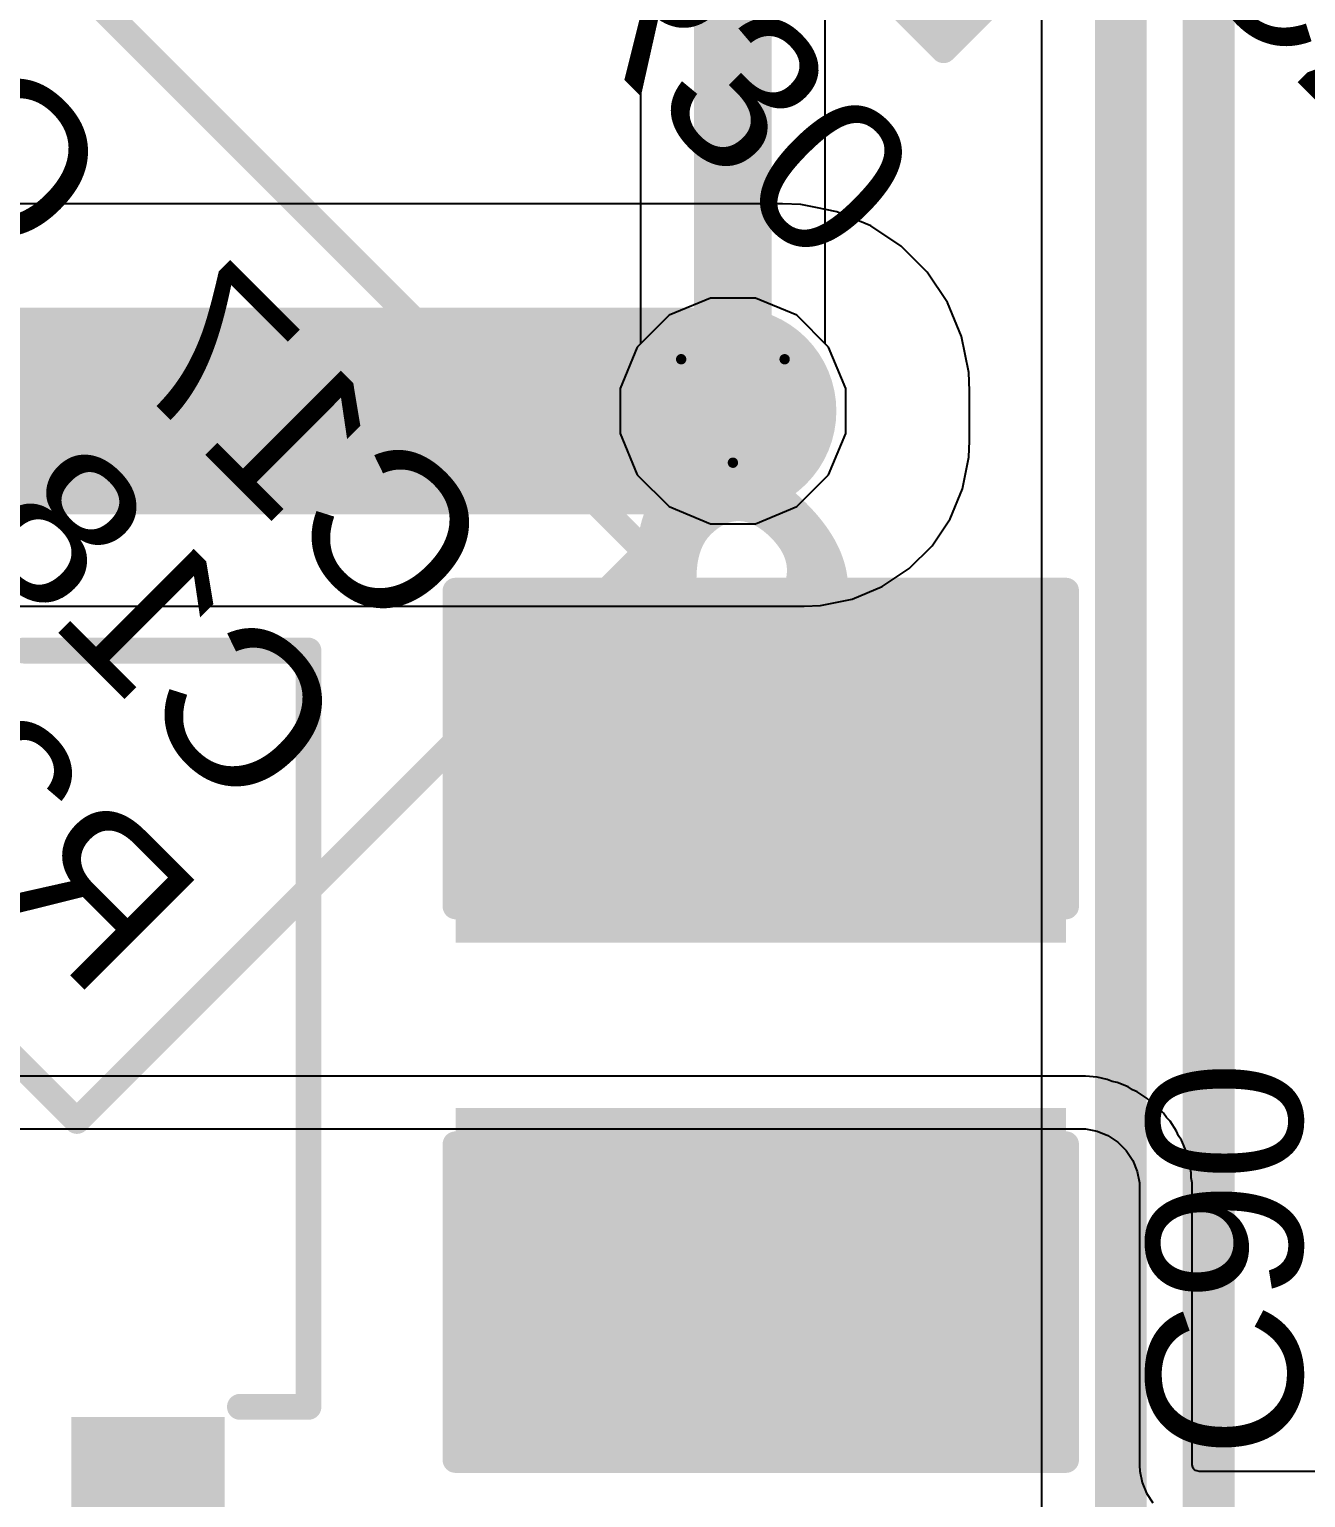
# Model space of a CAD drawing. Header units: inches. Extents: x 0 to 12.2, y 0 to 7.
# Drawn here: x 2.1541 to 2.4007, y 1.5427 to 1.8265 of the extents above; entities that cross this region are included whole.
import ezdxf

# ---------------------------------------------------------------- set-up
doc = ezdxf.new("R2010")
doc.units = ezdxf.units.IN
doc.header["$MEASUREMENT"] = 0
for name, color, linetype in [('Bottom Layer', 5, 'Continuous'), ('Bottom Overlay', 54, 'Continuous'), ('Drill Drawing', 1, 'Continuous'), ('Layer 1', 16, 'Continuous'), ('Layer 2', 76, 'Continuous'), ('Top Layer', 1, 'Continuous'), ('Top Overlay', 2, 'Continuous'), ('Top Paste', 8, 'Continuous'), ('Top Solder', 216, 'Continuous'), ('Via Holes', 16, 'Continuous')]:
    doc.layers.add(name, color=color, linetype=linetype)
doc.styles.add('Arial', font='', dxfattribs={"height": 0.2})
doc.styles.add('Arial Black_Bold', font='', dxfattribs={"height": 0.2})
doc.styles.get('Arial').set_extended_font_data('Arial')
doc.styles.get('Arial Black_Bold').set_extended_font_data('Arial Black', bold=True)

# ---------------------------------------------------------------- blocks, each defined once
blk = doc.blocks.new('SOT_223_6__21')
at = {"layer": 'Top Layer'}
blk.add_hatch(color=1, dxfattribs=at).paths.add_polyline_path([(0.08917, -0.07972), (0.11083, -0.07972), (0.11083, -0.16437), (0.08917, -0.16437)])
at = {"layer": 'Top Paste'}
blk.add_hatch(color=8, dxfattribs=at).paths.add_polyline_path([(0.08917, -0.07972), (0.11083, -0.07972), (0.11083, -0.16437), (0.08917, -0.16437)])
at = {"layer": 'Top Solder'}
blk.add_hatch(color=216, dxfattribs=at).paths.add_polyline_path([(0.08517, -0.07572), (0.11483, -0.07572), (0.11483, -0.16837), (0.08517, -0.16837)])
at = {"layer": 'Top Overlay'}
for points in [[(0.07593, 0.07243, 0.005, 0.005, 0), (0.131, 0.07243, 0.005, 0.005, 0)], [(0.131, -0.07374, 0.005, 0.005, 0), (0.131, 0.07243, 0.005, 0.005, 0)], [(0.11776, -0.07374, 0.005, 0.005, 0), (0.131, -0.07374, 0.005, 0.005, 0)]]:
    blk.add_lwpolyline(points, format="xyseb", dxfattribs=at)
for points in [[(0.07468, 0.07243, 0.0025, 0.0025, 1), (0.07718, 0.07243, 0.0025, 0.0025, 1)], [(0.12975, 0.07243, 0.0025, 0.0025, 1), (0.13225, 0.07243, 0.0025, 0.0025, 1)], [(0.12975, 0.07243, 0.0025, 0.0025, 1), (0.13225, 0.07243, 0.0025, 0.0025, 1)], [(0.11651, -0.07374, 0.0025, 0.0025, 1), (0.11901, -0.07374, 0.0025, 0.0025, 1)], [(0.12975, -0.07374, 0.0025, 0.0025, 1), (0.13225, -0.07374, 0.0025, 0.0025, 1)], [(0.12975, -0.07374, 0.0025, 0.0025, 1), (0.13225, -0.07374, 0.0025, 0.0025, 1)]]:
    blk.add_lwpolyline(points, format="xyseb", close=True, dxfattribs=at)
blk = doc.blocks.new('R___0402_134')
at = {"layer": 'Top Layer'}
for points in [[(-0.0275, -0.0125), (-0.0275, 0.0125), (-0.0095, 0.0125), (-0.0095, -0.0125)], [(0.0095, -0.0125), (0.0095, 0.0125), (0.0275, 0.0125), (0.0275, -0.0125)]]:
    blk.add_hatch(color=1, dxfattribs=at).paths.add_polyline_path(points)
at = {"layer": 'Top Paste'}
for points in [[(-0.0275, -0.0125), (-0.0275, 0.0125), (-0.0095, 0.0125), (-0.0095, -0.0125)], [(0.0095, -0.0125), (0.0095, 0.0125), (0.0275, 0.0125), (0.0275, -0.0125)]]:
    blk.add_hatch(color=8, dxfattribs=at).paths.add_polyline_path(points)
at = {"layer": 'Top Solder'}
for points in [[(-0.02967, -0.01467), (-0.02967, 0.01467), (-0.00733, 0.01467), (-0.00733, -0.01467)], [(0.00733, -0.01467), (0.00733, 0.01467), (0.02967, 0.01467), (0.02967, -0.01467)]]:
    blk.add_hatch(color=216, dxfattribs=at).paths.add_polyline_path(points)
at = {"layer": 'Top Overlay'}
for points in [[(-0.031, 0.016, 0.005, 0.005, 0), (-0.031, -0.016, 0.005, 0.005, 0)], [(0.031, 0.016, 0.005, 0.005, 0), (-0.031, 0.016, 0.005, 0.005, 0)], [(0.031, 0.016, 0.005, 0.005, 0), (0.031, -0.016, 0.005, 0.005, 0)], [(0.031, -0.016, 0.005, 0.005, 0), (-0.031, -0.016, 0.005, 0.005, 0)], [(0.032, -0.017, 0.000127, 0.000127, 0), (-0.032, -0.017, 0.000127, 0.000127, 0)]]:
    blk.add_lwpolyline(points, format="xyseb", dxfattribs=at)
for points in [[(-0.03225, 0.016, 0.0025, 0.0025, 1), (-0.02975, 0.016, 0.0025, 0.0025, 1)], [(-0.03225, 0.016, 0.0025, 0.0025, 1), (-0.02975, 0.016, 0.0025, 0.0025, 1)], [(0.02975, 0.016, 0.0025, 0.0025, 1), (0.03225, 0.016, 0.0025, 0.0025, 1)], [(0.02975, 0.016, 0.0025, 0.0025, 1), (0.03225, 0.016, 0.0025, 0.0025, 1)], [(-0.03225, -0.016, 0.0025, 0.0025, 1), (-0.02975, -0.016, 0.0025, 0.0025, 1)], [(-0.03225, -0.016, 0.0025, 0.0025, 1), (-0.02975, -0.016, 0.0025, 0.0025, 1)], [(0.02975, -0.016, 0.0025, 0.0025, 1), (0.03225, -0.016, 0.0025, 0.0025, 1)], [(0.02975, -0.016, 0.0025, 0.0025, 1), (0.03225, -0.016, 0.0025, 0.0025, 1)], [(-0.03203, -0.017, 0.0000635, 0.0000635, 1), (-0.03197, -0.017, 0.0000635, 0.0000635, 1)], [(0.03197, -0.017, 0.0000635, 0.0000635, 1), (0.03203, -0.017, 0.0000635, 0.0000635, 1)]]:
    blk.add_lwpolyline(points, format="xyseb", close=True, dxfattribs=at)
blk = doc.blocks.new('C___1210_266')
at = {"layer": 'Top Layer'}
for points in [[(-0.08, 0.055), (-0.02, 0.055), (-0.02, -0.055), (-0.08, -0.055)], [(0.02, 0.055), (0.08, 0.055), (0.08, -0.055), (0.02, -0.055)]]:
    blk.add_hatch(color=1, dxfattribs=at).paths.add_polyline_path(points)
at = {"layer": 'Top Paste'}
for points in [[(-0.08, 0.055), (-0.02, 0.055), (-0.02, -0.055), (-0.08, -0.055)], [(0.02, 0.055), (0.08, 0.055), (0.08, -0.055), (0.02, -0.055)]]:
    blk.add_hatch(color=8, dxfattribs=at).paths.add_polyline_path(points)
at = {"layer": 'Top Solder'}
for points in [[(-0.084, 0.059), (-0.016, 0.059), (-0.016, -0.059), (-0.084, -0.059)], [(0.016, 0.059), (0.084, 0.059), (0.084, -0.059), (0.016, -0.059)]]:
    blk.add_hatch(color=216, dxfattribs=at).paths.add_polyline_path(points)
at = {"layer": 'Top Overlay'}
for points in [[(-0.084, 0.059, 0.005, 0.005, 0), (-0.023, 0.059, 0.005, 0.005, 0)], [(-0.084, -0.059, 0.005, 0.005, 0), (-0.084, 0.059, 0.005, 0.005, 0)], [(0.023, 0.059, 0.005, 0.005, 0), (0.084, 0.059, 0.005, 0.005, 0)], [(0.084, -0.059, 0.005, 0.005, 0), (0.084, 0.059, 0.005, 0.005, 0)], [(-0.084, -0.059, 0.005, 0.005, 0), (-0.023, -0.059, 0.005, 0.005, 0)], [(0.023, -0.059, 0.005, 0.005, 0), (0.084, -0.059, 0.005, 0.005, 0)]]:
    blk.add_lwpolyline(points, format="xyseb", dxfattribs=at)
for points in [[(-0.08525, 0.059, 0.0025, 0.0025, 1), (-0.08275, 0.059, 0.0025, 0.0025, 1)], [(-0.08525, 0.059, 0.0025, 0.0025, 1), (-0.08275, 0.059, 0.0025, 0.0025, 1)], [(-0.02425, 0.059, 0.0025, 0.0025, 1), (-0.02175, 0.059, 0.0025, 0.0025, 1)], [(0.02175, 0.059, 0.0025, 0.0025, 1), (0.02425, 0.059, 0.0025, 0.0025, 1)], [(0.08275, 0.059, 0.0025, 0.0025, 1), (0.08525, 0.059, 0.0025, 0.0025, 1)], [(0.08275, 0.059, 0.0025, 0.0025, 1), (0.08525, 0.059, 0.0025, 0.0025, 1)], [(-0.08525, -0.059, 0.0025, 0.0025, 1), (-0.08275, -0.059, 0.0025, 0.0025, 1)], [(-0.08525, -0.059, 0.0025, 0.0025, 1), (-0.08275, -0.059, 0.0025, 0.0025, 1)], [(-0.02425, -0.059, 0.0025, 0.0025, 1), (-0.02175, -0.059, 0.0025, 0.0025, 1)], [(0.02175, -0.059, 0.0025, 0.0025, 1), (0.02425, -0.059, 0.0025, 0.0025, 1)], [(0.08275, -0.059, 0.0025, 0.0025, 1), (0.08525, -0.059, 0.0025, 0.0025, 1)], [(0.08275, -0.059, 0.0025, 0.0025, 1), (0.08525, -0.059, 0.0025, 0.0025, 1)]]:
    blk.add_lwpolyline(points, format="xyseb", close=True, dxfattribs=at)

msp = doc.modelspace()

# ---------------------------------------------------------------- hatches: boundary and pattern name
at = {"layer": 'Bottom Layer'}
h = msp.add_hatch(color=5, dxfattribs=at)
edge = h.paths.add_edge_path()
edge.add_arc((2.29004, 1.75274), 0.01181, 0, 360)
at = {"layer": 'Layer 1'}
h = msp.add_hatch(color=16, dxfattribs=at)
edge = h.paths.add_edge_path()
edge.add_arc((2.29004, 1.75274), 0.01181, 0, 360)
at = {"layer": 'Layer 2'}
h = msp.add_hatch(color=76, dxfattribs=at)
edge = h.paths.add_edge_path()
edge.add_arc((2.29004, 1.75274), 0.01181, 0, 360)
at = {"layer": 'Top Layer'}
h = msp.add_hatch(color=1, dxfattribs=at)
edge = h.paths.add_edge_path()
edge.add_arc((2.29004, 1.75274), 0.01181, 0, 360)
at = {"layer": 'Via Holes'}
h = msp.add_hatch(color=7, dxfattribs=at)
edge = h.paths.add_edge_path()
edge.add_arc((2.29004, 1.75274), 0.00591, 0, 360)

# ---------------------------------------------------------------- linework, layer by layer
at = {"layer": 'Bottom Layer'}
for p, q in [((2.34971, 1.93891), (2.34971, 1.3123)), ((2.2722, 1.85717), (2.2722, 1.76574)), ((2.30789, 1.76574), (2.30789, 1.85717)), ((2.2722, 1.76574), (2.27155, 1.7651)), ((2.30853, 1.7651), (2.30789, 1.76574)), ((2.27155, 1.7651), (2.26823, 1.75708)), ((2.31186, 1.75708), (2.30853, 1.7651)), ((2.26823, 1.75708), (2.26823, 1.7484)), ((2.31186, 1.7484), (2.31186, 1.75708)), ((2.26823, 1.7484), (2.27155, 1.74039)), ((2.30853, 1.74039), (2.31186, 1.7484)), ((2.27155, 1.74039), (2.27769, 1.73425)), ((2.3024, 1.73425), (2.30853, 1.74039)), ((2.27769, 1.73425), (2.28571, 1.73093)), ((2.29438, 1.73093), (2.3024, 1.73425)), ((2.28571, 1.73093), (2.29438, 1.73093))]:
    msp.add_line(p, q, dxfattribs=at)
for points in [[(2.365, 1.3123, 0.01, 0.01, 0), (2.365, 1.93891, 0.01, 0.01, 0)], [(2.382, 1.3123, 0.01, 0.01, 0), (2.382, 1.93891, 0.01, 0.01, 0)], [(2.29004, 1.75274, 0.015, 0.015, 0), (2.29004, 1.85717, 0.015, 0.015, 0)]]:
    msp.add_lwpolyline(points, format="xyseb", dxfattribs=at)
msp.add_lwpolyline([(2.28629, 1.75274, 0.0075, 0.0075, 1), (2.29379, 1.75274, 0.0075, 0.0075, 1)], format="xyseb", close=True, dxfattribs=at)
at = {"layer": 'Bottom Overlay'}
for points in [[(2.11634, 1.88235, 0.005, 0.005, 0), (2.27321, 1.72548, 0.005, 0.005, 0)], [(2.00638, 1.77239, 0.005, 0.005, 0), (2.16325, 1.61552, 0.005, 0.005, 0)], [(2.16325, 1.61552, 0.005, 0.005, 0), (2.27321, 1.72548, 0.005, 0.005, 0)]]:
    msp.add_lwpolyline(points, format="xyseb", dxfattribs=at)
for points in [[(2.27196, 1.72548, 0.0025, 0.0025, 1), (2.27446, 1.72548, 0.0025, 0.0025, 1)], [(2.27196, 1.72548, 0.0025, 0.0025, 1), (2.27446, 1.72548, 0.0025, 0.0025, 1)], [(2.162, 1.61552, 0.0025, 0.0025, 1), (2.1645, 1.61552, 0.0025, 0.0025, 1)], [(2.162, 1.61552, 0.0025, 0.0025, 1), (2.1645, 1.61552, 0.0025, 0.0025, 1)]]:
    msp.add_lwpolyline(points, format="xyseb", close=True, dxfattribs=at)
at = {"layer": 'Drill Drawing'}
for points in [[(2.28004, 1.76274, 0.002, 0.002, 0), (2.30004, 1.76274, 0.002, 0.002, 0)], [(2.28004, 1.76274, 0.002, 0.002, 0), (2.29004, 1.74274, 0.002, 0.002, 0)], [(2.29004, 1.74274, 0.002, 0.002, 0), (2.30004, 1.76274, 0.002, 0.002, 0)]]:
    msp.add_lwpolyline(points, format="xyseb", dxfattribs=at)
for points in [[(2.27954, 1.76274, 0.001, 0.001, 1), (2.28054, 1.76274, 0.001, 0.001, 1)], [(2.27954, 1.76274, 0.001, 0.001, 1), (2.28054, 1.76274, 0.001, 0.001, 1)], [(2.29954, 1.76274, 0.001, 0.001, 1), (2.30054, 1.76274, 0.001, 0.001, 1)], [(2.29954, 1.76274, 0.001, 0.001, 1), (2.30054, 1.76274, 0.001, 0.001, 1)], [(2.28954, 1.74274, 0.001, 0.001, 1), (2.29054, 1.74274, 0.001, 0.001, 1)], [(2.28954, 1.74274, 0.001, 0.001, 1), (2.29054, 1.74274, 0.001, 0.001, 1)]]:
    msp.add_lwpolyline(points, format="xyseb", close=True, dxfattribs=at)
at = {"layer": 'Layer 1'}
for p, q in [((2.28571, 1.77455), (2.27769, 1.77123)), ((2.29438, 1.77455), (2.28571, 1.77455)), ((2.3024, 1.77123), (2.29438, 1.77455)), ((2.27769, 1.77123), (2.27155, 1.7651)), ((2.30853, 1.7651), (2.3024, 1.77123)), ((2.27155, 1.7651), (2.26823, 1.75708)), ((2.31186, 1.75708), (2.30853, 1.7651)), ((2.26823, 1.75708), (2.26823, 1.7484)), ((2.31186, 1.7484), (2.31186, 1.75708)), ((2.26823, 1.7484), (2.27155, 1.74039)), ((2.30853, 1.74039), (2.31186, 1.7484)), ((2.27155, 1.74039), (2.27769, 1.73425)), ((2.3024, 1.73425), (2.30853, 1.74039)), ((2.27769, 1.73425), (2.28571, 1.73093)), ((2.29438, 1.73093), (2.3024, 1.73425)), ((2.28571, 1.73093), (2.29438, 1.73093))]:
    msp.add_line(p, q, dxfattribs=at)
at = {"layer": 'Layer 2'}
for p, q in [((2.29964, 1.79279), (1.90559, 1.7928)), ((2.29964, 1.79279), (2.29964, 1.7928)), ((2.29964, 1.7928), (2.29964, 1.79279)), ((2.30318, 1.79262), (2.29964, 1.79279)), ((2.29964, 1.79279), (2.29964, 1.79279)), ((2.30607, 1.79205), (2.30318, 1.79262)), ((2.31014, 1.79124), (2.30607, 1.79205)), ((2.31668, 1.78853), (2.31014, 1.79124)), ((2.32258, 1.78459), (2.31668, 1.78853)), ((2.32759, 1.77958), (2.32258, 1.78459)), ((2.33153, 1.77369), (2.32759, 1.77958)), ((2.33424, 1.76714), (2.33153, 1.77369)), ((2.33562, 1.76019), (2.33424, 1.76714)), ((2.33579, 1.75664), (2.33562, 1.76019)), ((2.33579, 1.74697), (2.33579, 1.75664)), ((2.33564, 1.74383), (2.33579, 1.74697)), ((2.33579, 1.74697), (2.33579, 1.74697)), ((2.33442, 1.73769), (2.33564, 1.74383)), ((2.33202, 1.73191), (2.33442, 1.73769)), ((2.32854, 1.7267), (2.33202, 1.73191)), ((2.32411, 1.72227), (2.32854, 1.7267)), ((2.3189, 1.71879), (2.32411, 1.72227)), ((2.31312, 1.71639), (2.3189, 1.71879)), ((1.4561, 1.71502), (2.30384, 1.71502)), ((2.30384, 1.71502), (2.30698, 1.71517)), ((2.30698, 1.71517), (2.31312, 1.71639))]:
    msp.add_line(p, q, dxfattribs=at)
msp.add_lwpolyline([(1.47633, 1.75274, 0.04, 0.04, 0), (2.29004, 1.75274, 0.04, 0.04, 0)], format="xyseb", dxfattribs=at)
msp.add_lwpolyline([(2.28004, 1.75274, 0.02, 0.02, 1), (2.30004, 1.75274, 0.02, 0.02, 1)], format="xyseb", close=True, dxfattribs=at)
at = {"layer": 'Top Layer'}
for p, q in [((2.28571, 1.77455), (2.27769, 1.77123)), ((2.29438, 1.77455), (2.28571, 1.77455)), ((2.3024, 1.77123), (2.29438, 1.77455)), ((2.27769, 1.77123), (2.27155, 1.7651)), ((2.30853, 1.7651), (2.3024, 1.77123)), ((2.27155, 1.7651), (2.26823, 1.75708)), ((2.31186, 1.75708), (2.30853, 1.7651)), ((2.26823, 1.75708), (2.26823, 1.7484)), ((2.31186, 1.7484), (2.31186, 1.75708)), ((2.26823, 1.7484), (2.27155, 1.74039)), ((2.30853, 1.74039), (2.31186, 1.7484)), ((2.27155, 1.74039), (2.27769, 1.73425)), ((2.3024, 1.73425), (2.30853, 1.74039)), ((2.27769, 1.73425), (2.28571, 1.73093)), ((2.29438, 1.73093), (2.3024, 1.73425)), ((2.28571, 1.73093), (2.29438, 1.73093)), ((2.35351, 1.6242), (2.13042, 1.6242)), ((2.35703, 1.6242), (2.35351, 1.6242)), ((2.35817, 1.6242), (2.35703, 1.6242)), ((2.35703, 1.6242), (2.35703, 1.6242)), ((2.36043, 1.624), (2.35817, 1.6242)), ((2.36043, 1.62395), (2.36043, 1.624)), ((2.3624, 1.62355), (2.36043, 1.62395)), ((2.36333, 1.62317), (2.3624, 1.62355)), ((2.36432, 1.62297), (2.36333, 1.62317)), ((2.36643, 1.6221), (2.36432, 1.62297)), ((2.36727, 1.62154), (2.36643, 1.6221)), ((2.36819, 1.62116), (2.36727, 1.62154)), ((2.3701, 1.61988), (2.36819, 1.62116)), ((2.37081, 1.61917), (2.3701, 1.61988)), ((2.37164, 1.61862), (2.37081, 1.61917)), ((2.37326, 1.617), (2.37164, 1.61862)), ((2.37382, 1.61616), (2.37326, 1.617)), ((2.37453, 1.61545), (2.37382, 1.61616)), ((2.3758, 1.61355), (2.37453, 1.61545)), ((2.132, 1.614), (2.35703, 1.614)), ((2.35703, 1.614), (2.35817, 1.614)), ((2.35817, 1.614), (2.36042, 1.61355)), ((2.36042, 1.61355), (2.36253, 1.61268)), ((2.36253, 1.61268), (2.36443, 1.61141)), ((2.37618, 1.61262), (2.3758, 1.61355)), ((2.37674, 1.61179), (2.37618, 1.61262)), ((2.36443, 1.61141), (2.36605, 1.60979)), ((2.36605, 1.60979), (2.36732, 1.60789)), ((2.37762, 1.60967), (2.37674, 1.61179)), ((2.37781, 1.60869), (2.37762, 1.60967)), ((2.36732, 1.60789), (2.3682, 1.60577)), ((2.3782, 1.60776), (2.37781, 1.60869)), ((2.37864, 1.60552), (2.3782, 1.60776)), ((2.3682, 1.60577), (2.36864, 1.60353)), ((2.36864, 1.60353), (2.36864, 1.60238)), ((2.37864, 1.60451), (2.37864, 1.60552)), ((2.37884, 1.60353), (2.37864, 1.60451)), ((2.37884, 1.60238), (2.37884, 1.60353)), ((2.36864, 1.60238), (2.36864, 1.54894)), ((2.37884, 1.54919), (2.37884, 1.60238)), ((2.36864, 1.54894), (2.3687, 1.54783)), ((2.3687, 1.54783), (2.36913, 1.54564)), ((2.37884, 1.54908), (2.37884, 1.54919)), ((2.37894, 1.54862), (2.37884, 1.54908)), ((2.37902, 1.54842), (2.37894, 1.54862)), ((2.37914, 1.54824), (2.37902, 1.54842)), ((2.37929, 1.54808), (2.37914, 1.54824)), ((2.37948, 1.54796), (2.37929, 1.54808)), ((2.37968, 1.54788), (2.37948, 1.54796)), ((2.38014, 1.54779), (2.37968, 1.54788)), ((2.38025, 1.54778), (2.38014, 1.54779)), ((2.47968, 1.54778), (2.38025, 1.54778)), ((2.36913, 1.54564), (2.36998, 1.54359)), ((2.36998, 1.54359), (2.37122, 1.54174))]:
    msp.add_line(p, q, dxfattribs=at)

# ---------------------------------------------------------------- block references
for name, p, rotation in [('R___0402_134', (2.32016, 1.85571), 135), ('C___1210_266', (2.29543, 1.634), 270)]:
    msp.add_blockref(name, p, dxfattribs=dict(rotation=rotation))
msp.add_blockref('SOT_223_6__21', (2.077, 1.634))

# ---------------------------------------------------------------- texts
at = {"layer": 'Bottom Overlay', "text_generation_flag": 2}
for s, height, style, p in [('C14', 0.03, 'Arial', (2.15087, 1.77959)), ('C17', 0.03, 'Arial', (2.22452, 1.70784)), ('C18', 0.03, 'Arial', (2.1961, 1.67341)), ('2', 0.06, 'Arial Black_Bold', (2.27979, 1.67322)), ('R38', 0.03, 'Arial', (2.16715, 1.63846))]:
    msp.add_text(s, height=height, rotation=315, dxfattribs=dict(at, style=style)).set_placement(p)
at = {"layer": 'Top Overlay', "style": 'Arial'}
for s, rotation, p in [('C2', 315, (2.37631, 1.83916)), ('R30', 315, (2.25222, 1.83355)), ('C90', 90, (2.40005, 1.55029))]:
    msp.add_text(s, height=0.03, rotation=rotation, dxfattribs=at).set_placement(p)

doc.saveas('drawing.dxf')
